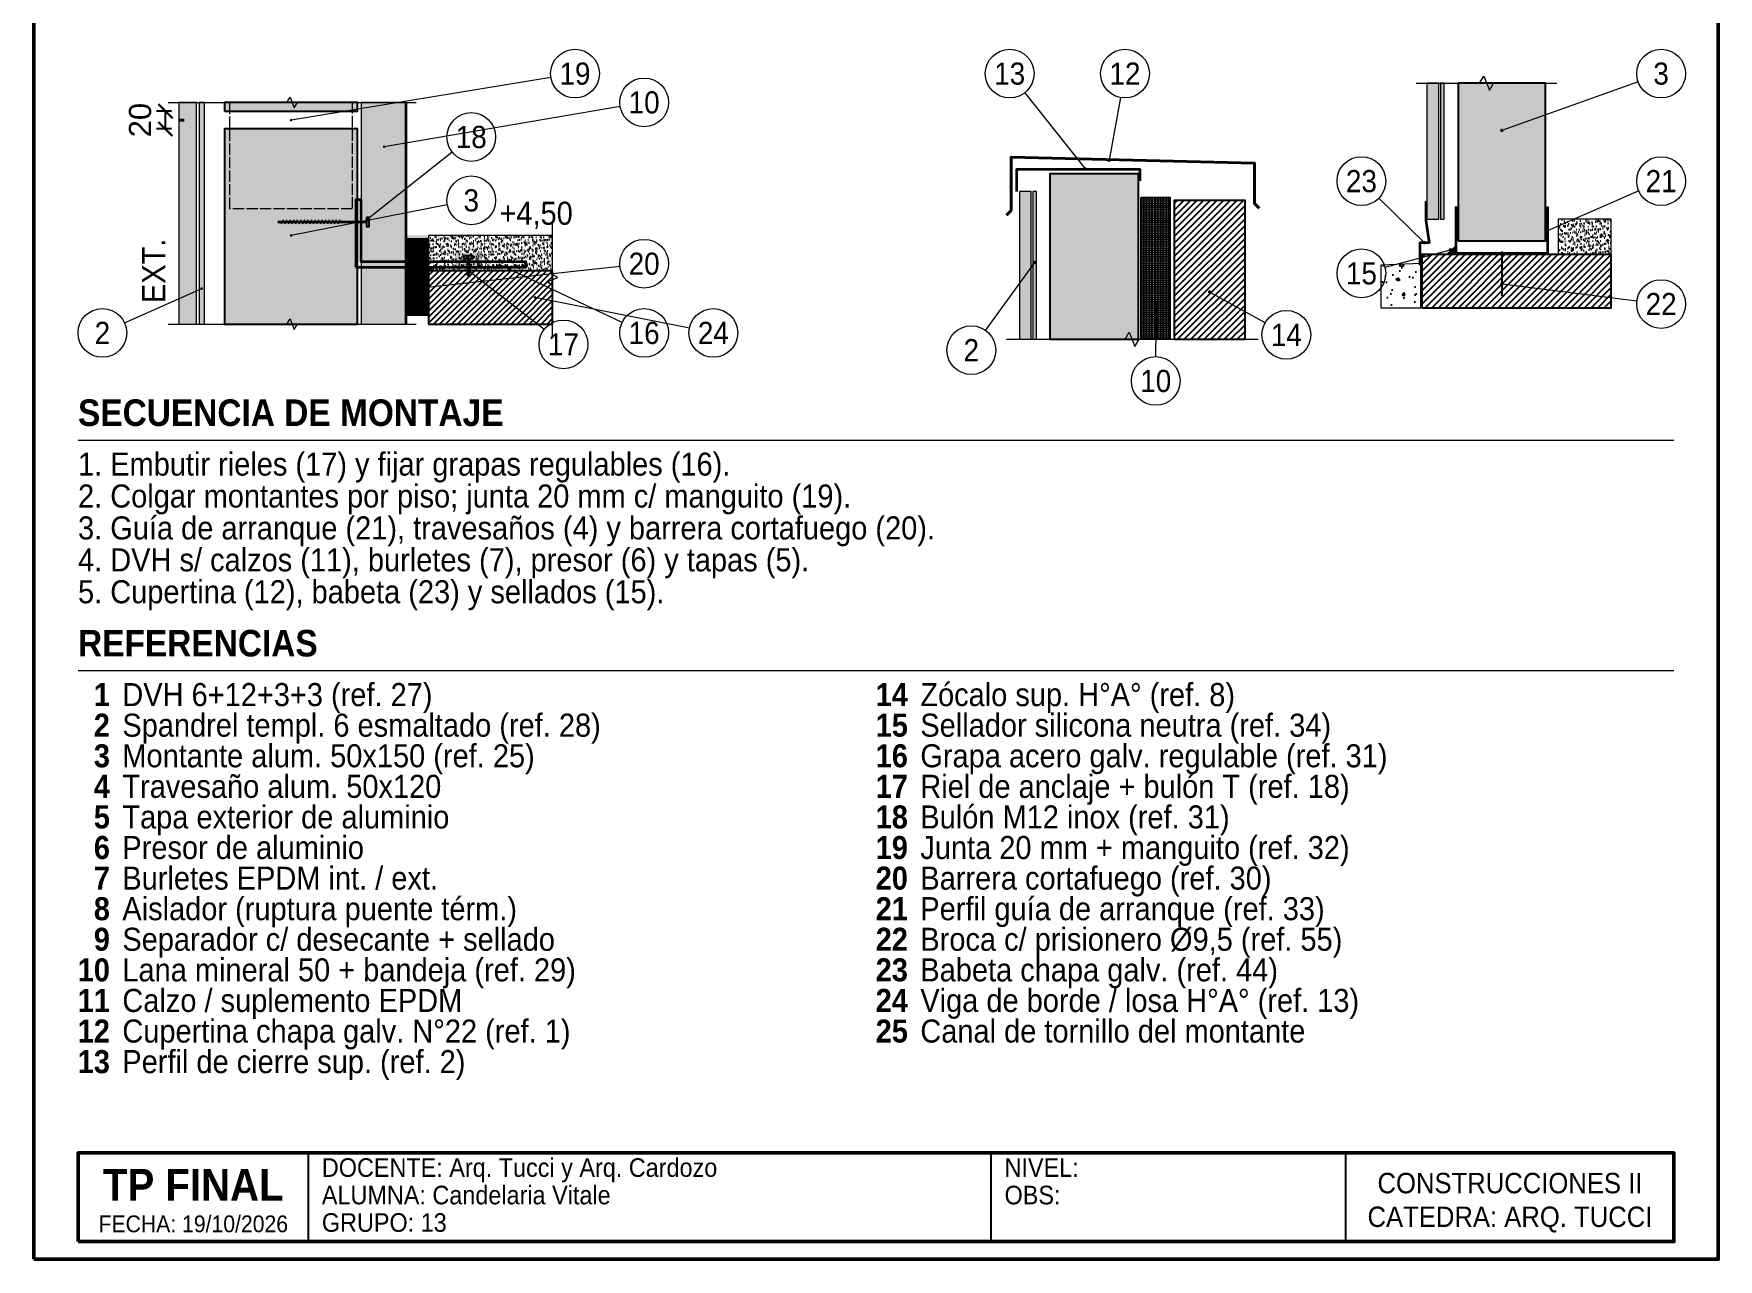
# Model space of a CAD drawing. Header units: millimetres. Extents: x 10 to 200, y 10 to 287.
# Drawn here: x 10 to 200, y 10 to 148.2 of the extents above; entities that cross this region are included whole.
import ezdxf
from ezdxf.enums import TextEntityAlignment as Align

# ---------------------------------------------------------------- set-up
doc = ezdxf.new("R2010")
doc.units = ezdxf.units.MM
doc.linetypes.add('DASHED', pattern=[1.524, 1.27, -0.254])
for name, color, linetype in [('0-MARCO', 7, 'Continuous'), ('1-ACERO', 7, 'Continuous'), ('1-AISLACION', 8, 'Continuous'), ('1-ALUMINIO', 7, 'Continuous'), ('1-CHAPA', 7, 'Continuous'), ('1-CONTORNO', 7, 'Continuous'), ('1-HORMIGON', 8, 'Continuous'), ('1-SELLADOS', 250, 'Continuous'), ('1-TORNILLERIA', 7, 'Continuous'), ('1-VIDRIO', 7, 'Continuous'), ('1-VISTA', 8, 'Continuous'), ('2-COTAS', 7, 'Continuous'), ('3-REFERENCIAS', 7, 'Continuous'), ('3-TEXTOS', 7, 'Continuous'), ('3-TITULOS', 7, 'Continuous')]:
    doc.layers.add(name, color=color, linetype=linetype)
doc.styles.add('ARIAL', font='arial.ttf')
doc.styles.add('ARIAL-NEGRITA', font='arialbd.ttf')
doc.dimstyles.new('CATALOGO', dxfattribs={"dimtxt": 2.5, "dimasz": 1.6, "dimexe": 1, "dimexo": 0.8, "dimgap": 0.6, "dimtad": 1, "dimdec": 0, "dimtxsty": 'ARIAL', "dimblk": 'ARCHTICK', "dimcen": 2.5, "dimclrd": 7, "dimclre": 7, "dimclrt": 7, "dimazin": 3, "dimtfac": 1, "dimtmove": 0, "dimatfit": 3, "dimarcsym": 0})

# ---------------------------------------------------------------- blocks, each defined once
blk = doc.blocks.new('_ARCHTICK')
at = {"color": 0, "linetype": 'ByBlock', "const_width": 0.15}
blk.add_lwpolyline([(-0.5, -0.5), (0.5, 0.5)], dxfattribs=at)

msp = doc.modelspace()

# ---------------------------------------------------------------- hatches: boundary and pattern name
at = {"layer": '1-ACERO'}
h = msp.add_hatch(color=8, dxfattribs=at)
h.dxf.hatch_style = 1
h.paths.add_polyline_path([(57.53, 121.5), (60.53, 121.5), (60.53, 123.5), (57.53, 123.5)])
at = {"layer": '1-AISLACION', "true_color": 0xffffff}
h = msp.add_hatch(color=7, dxfattribs=at)
h.dxf.hatch_style = 1
h.paths.add_polyline_path([(46.93, 115.5), (51.93, 115.5), (51.93, 140.5), (46.93, 140.5)])
at = {"layer": '1-AISLACION'}
h = msp.add_hatch(dxfattribs=at)
h.set_pattern_fill('INSUL', color=8, scale=0.04, angle=90)
h.set_pattern_definition([(90, (-59.4664, -8.5), (-0.381, 0), []), (90, (-59.5934, -8.5), (-0.381, 0), [0.127, -0.127]), (90, (-59.7204, -8.5), (-0.381, 0), [0.127, -0.127])])
h.paths.add_polyline_path([(46.93, 115.5), (51.93, 115.5), (51.93, 140.5), (46.93, 140.5)])
at = {"layer": '1-AISLACION', "true_color": 0xffffff}
h = msp.add_hatch(color=7, dxfattribs=at)
h.dxf.hatch_style = 1
h.paths.add_polyline_path([(134.89, 113.78), (138.22, 113.78), (138.22, 129.78), (134.89, 129.78)])
at = {"layer": '1-AISLACION'}
h = msp.add_hatch(dxfattribs=at)
h.set_pattern_fill('INSUL', color=8, scale=0.033333, angle=90)
h.set_pattern_definition([(90, (-6.71427, -95.55667), (-0.3175, 0), []), (90, (-6.8201, -95.55667), (-0.3175, 0), [0.10583333, -0.10583333]), (90, (-6.92593, -95.55667), (-0.3175, 0), [0.10583333, -0.10583333])])
h.paths.add_polyline_path([(134.89, 113.78), (138.22, 113.78), (138.22, 129.78), (134.89, 129.78)])
h = msp.add_hatch(dxfattribs=at)
h.set_pattern_fill('INSUL', color=8, scale=0.02, angle=90)
h.set_pattern_definition([(90, (-59.4664, -8.5), (-0.1905, 0), []), (90, (-59.5299, -8.5), (-0.1905, 0), [0.0635, -0.0635]), (90, (-59.5934, -8.5), (-0.1905, 0), [0.0635, -0.0635])])
h.paths.add_polyline_path([(52.13, 116.5), (54.53, 116.5), (54.53, 125.1), (52.13, 125.1)])
at = {"layer": '1-ALUMINIO', "true_color": 0xecedef}
h = msp.add_hatch(color=7, dxfattribs=at)
h.dxf.hatch_style = 1
h.paths.add_polyline_path([(167.13, 127.34), (168.47, 127.34), (168.47, 142.67), (167.13, 142.67)])
at = {"layer": '1-ALUMINIO', "true_color": 0xcdd0d4}
h = msp.add_hatch(color=254, dxfattribs=at)
h.dxf.hatch_style = 1
h.paths.add_polyline_path([(170.65, 124.87), (180.52, 124.87), (180.52, 142.67), (170.65, 142.67)])
at = {"layer": '1-ALUMINIO', "true_color": 0xecedef}
h = msp.add_hatch(color=7, dxfattribs=at)
h.dxf.hatch_style = 1
h.paths.add_polyline_path([(26.36, 115.5), (28.36, 115.5), (28.36, 140.5), (26.36, 140.5)])
at = {"layer": '1-ALUMINIO', "true_color": 0xcdd0d4}
h = msp.add_hatch(color=254, dxfattribs=at)
h.dxf.hatch_style = 1
h.paths.add_polyline_path([(31.53, 139.5), (46.53, 139.5), (46.53, 140.5), (31.53, 140.5)])
h = msp.add_hatch(color=254, dxfattribs=at)
h.dxf.hatch_style = 1
h.paths.add_polyline_path([(31.53, 115.5), (46.53, 115.5), (46.53, 137.5), (31.53, 137.5)])
h = msp.add_hatch(color=254, dxfattribs=at)
h.dxf.hatch_style = 1
h.paths.add_polyline_path([(124.62, 113.78), (134.62, 113.78), (134.62, 132.44), (124.62, 132.44)])
at = {"layer": '1-ALUMINIO', "true_color": 0xecedef}
h = msp.add_hatch(color=7, dxfattribs=at)
h.dxf.hatch_style = 1
h.paths.add_polyline_path([(121.17, 113.78), (122.5, 113.78), (122.5, 130.44), (121.17, 130.44)])
at = {"layer": '1-ALUMINIO', "true_color": 0xcdd0d4}
h = msp.add_hatch(color=254, dxfattribs=at)
h.dxf.hatch_style = 1
h.paths.add_polyline_path([(170.32, 123.34), (180.85, 123.34), (180.85, 128.67), (180.65, 128.67), (180.65, 123.54), (170.52, 123.54), (170.52, 128.67), (170.32, 128.67)])
at = {"layer": '1-HORMIGON'}
h = msp.add_hatch(dxfattribs=at)
h.set_pattern_fill('ANSI31', color=8, scale=0.166667)
h.set_pattern_definition([(45, (-6.71427, -95.55667), (-0.3741773, 0.3741773), [])])
h.paths.add_polyline_path([(138.62, 113.78), (146.62, 113.78), (146.62, 129.44), (138.62, 129.44)])
h = msp.add_hatch(dxfattribs=at)
h.set_pattern_fill('AR-SAND', color=8, scale=0.013333)
h.set_pattern_definition([(37.5, (2.58333, -92.66333), (-0.02133375, 0.652551), [0, -0.5147733, 0, -0.5757333, 0, -0.5503333]), (7.5, (2.5833, -92.6633), (0.5993644, 0.9557668), [0, -0.2777067, 0, -0.4639733, 0, -0.1778]), (-32.5, (2.1668, -92.66333), (1.0546565, 0.0019162), [0, -0.1693333, 0, -0.6096, 0, -0.7958667]), (-42.5, (2.1668, -92.6633), (1.0180753, 0.297239), [0, -0.0846667, 0, -0.3996267, 0, -0.4572])])
h.paths.add_polyline_path([(181.92, 123.34), (187.92, 123.34), (187.92, 127.34), (181.92, 127.34)])
h = msp.add_hatch(dxfattribs=at)
h.set_pattern_fill('AR-SAND', color=8, scale=0.0125)
h.set_pattern_definition([(37.5, (-59.4664, -8.5), (-0.0200004, 0.6117665), [0, -0.4826, 0, -0.53975, 0, -0.5159375]), (7.5, (-59.4664, -8.5), (0.561904, 0.8960314), [0, -0.26035, 0, -0.434975, 0, -0.1666875]), (-32.5, (-59.8569, -8.5), (0.9887405, 0.0017965), [0, -0.15875, 0, -0.5715, 0, -0.746125]), (-42.5, (-59.8569, -8.5), (0.9544456, 0.2786617), [0, -0.079375, 0, -0.37465, 0, -0.428625])])
h.paths.add_polyline_path([(54.53, 121.5), (68.53, 121.5), (68.53, 125.5), (54.53, 125.5)])
h = msp.add_hatch(dxfattribs=at)
h.set_pattern_fill('AR-CONC', color=8, scale=0.02)
h.set_pattern_definition([(50, (2.5833, -92.6633), (3.643693, -0.318782), [0.381, -4.191]), (355, (2.5833, -92.6633), (-0.70487, 3.821137), [0.3048, -3.35281]), (100.4514, (2.887, -92.69), (2.938825, 3.502355), [0.3238, -3.561805]), (46.1842, (2.5833, -91.6473), (5.42158, -0.84085), [0.5715, -6.2865]), (96.6356, (3.035, -91.7174), (4.74808, 4.94852), [0.4857, -5.34271]), (351.1842, (2.5833, -91.6473), (4.74808, 4.94852), [0.4572, -5.0292]), (21, (3.0913, -91.9013), (3.032288, -2.045304), [0.381, -4.191]), (326, (3.0913, -91.9013), (1.23604, 3.68376), [0.3048, -3.3528]), (71.4514, (3.344, -92.0718), (4.26833, 1.638455), [0.3238, -3.5618]), (37.5, (2.5833, -92.6633), (0.061772, 1.691101), [0, -3.31216, 0, -3.4036, 0, -3.3655]), (7.5, (2.5833, -92.6633), (1.336393, 2.003611), [0, -1.94056, 0, -3.23596, 0, -1.2827]), (-32.5, (1.4505, -92.6633), (2.711812, -0.114575), [0, -1.27, 0, -3.9624, 0, -5.2578]), (-42.5, (0.9425, -92.6633), (2.962584, 0.50853), [0, -1.651, 0, -2.63144, 0, -3.7338])])
h.paths.add_polyline_path([(161.92, 117.34), (166.45, 117.34), (166.45, 122.34), (161.92, 122.14)])
h = msp.add_hatch(dxfattribs=at)
h.set_pattern_fill('ANSI31', color=8, scale=0.166667)
h.set_pattern_definition([(45, (2.58333, -92.66333), (-0.3741773, 0.3741773), [])])
h.paths.add_polyline_path([(166.58, 117.34), (187.92, 117.34), (187.92, 123.34), (166.58, 123.34)])
h = msp.add_hatch(dxfattribs=at)
h.set_pattern_fill('ANSI31', color=8, scale=0.15)
h.set_pattern_definition([(45, (-59.4664, -8.5), (-0.3367596, 0.3367596), [])])
h.paths.add_polyline_path([(54.53, 115.5), (68.53, 115.5), (68.53, 121.5), (54.53, 121.5)])
at = {"layer": '1-SELLADOS'}
h = msp.add_hatch(color=250, dxfattribs=at)
h.dxf.hatch_style = 1
h.paths.add_polyline_path([(52.13, 125.1), (54.53, 125.1), (54.53, 125.5), (52.13, 125.5)])
h = msp.add_hatch(color=250, dxfattribs=at)
h.dxf.hatch_style = 1
h.paths.add_polyline_path([(170.32, 123.34), (170.32, 124.34), (169.25, 123.34)])
at = {"layer": '1-VIDRIO', "true_color": 0x969696}
h = msp.add_hatch(color=252, dxfattribs=at)
h.dxf.hatch_style = 1
h.paths.add_polyline_path([(168.67, 127.34), (169.07, 127.34), (169.07, 142.67), (168.67, 142.67)])
h = msp.add_hatch(color=252, dxfattribs=at)
h.dxf.hatch_style = 1
h.paths.add_polyline_path([(28.66, 115.5), (29.26, 115.5), (29.26, 140.5), (28.66, 140.5)])
h = msp.add_hatch(color=252, dxfattribs=at)
h.dxf.hatch_style = 1
h.paths.add_polyline_path([(122.7, 113.78), (123.1, 113.78), (123.1, 130.44), (122.7, 130.44)])
at = {"layer": '3-REFERENCIAS'}
h = msp.add_hatch(color=256, dxfattribs=at)
h.dxf.hatch_style = 1
edge = h.paths.add_edge_path()
edge.add_arc((39.03, 138.5), 0.15, 0, 360)
h = msp.add_hatch(color=256, dxfattribs=at)
h.dxf.hatch_style = 1
edge = h.paths.add_edge_path()
edge.add_arc((175.58, 137.34), 0.2, 0, 360)
h = msp.add_hatch(color=256, dxfattribs=at)
h.dxf.hatch_style = 1
edge = h.paths.add_edge_path()
edge.add_arc((49.53, 135.5), 0.15, 0, 360)
h = msp.add_hatch(color=256, dxfattribs=at)
h.dxf.hatch_style = 1
edge = h.paths.add_edge_path()
edge.add_arc((128.62, 132.98), 0.2, 0, 360)
h = msp.add_hatch(color=256, dxfattribs=at)
h.dxf.hatch_style = 1
edge = h.paths.add_edge_path()
edge.add_arc((131.29, 133.98), 0.2, 0, 360)
h = msp.add_hatch(color=256, dxfattribs=at)
h.dxf.hatch_style = 1
edge = h.paths.add_edge_path()
edge.add_arc((39.03, 125.5), 0.15, 0, 360)
h = msp.add_hatch(color=256, dxfattribs=at)
h.dxf.hatch_style = 1
edge = h.paths.add_edge_path()
edge.add_arc((47.23, 127), 0.15, 0, 360)
h = msp.add_hatch(color=256, dxfattribs=at)
h.dxf.hatch_style = 1
edge = h.paths.add_edge_path()
edge.add_arc((180.72, 126), 0.2, 0, 360)
h = msp.add_hatch(color=256, dxfattribs=at)
h.dxf.hatch_style = 1
edge = h.paths.add_edge_path()
edge.add_arc((166.85, 124.67), 0.2, 0, 360)
h = msp.add_hatch(color=256, dxfattribs=at)
h.dxf.hatch_style = 1
edge = h.paths.add_edge_path()
edge.add_arc((169.78, 123.87), 0.2, 0, 360)
h = msp.add_hatch(color=256, dxfattribs=at)
h.dxf.hatch_style = 1
edge = h.paths.add_edge_path()
edge.add_arc((59.03, 121.5), 0.15, 0, 360)
h = msp.add_hatch(color=256, dxfattribs=at)
h.dxf.hatch_style = 1
edge = h.paths.add_edge_path()
edge.add_arc((62.53, 122.2), 0.15, 0, 360)
h = msp.add_hatch(color=256, dxfattribs=at)
h.dxf.hatch_style = 1
edge = h.paths.add_edge_path()
edge.add_arc((122.9, 122.44), 0.2, 0, 360)
h = msp.add_hatch(color=256, dxfattribs=at)
h.dxf.hatch_style = 1
edge = h.paths.add_edge_path()
edge.add_arc((175.58, 120), 0.2, 0, 360)
h = msp.add_hatch(color=256, dxfattribs=at)
h.dxf.hatch_style = 1
edge = h.paths.add_edge_path()
edge.add_arc((28.96, 119.5), 0.15, 0, 360)
h = msp.add_hatch(color=256, dxfattribs=at)
h.dxf.hatch_style = 1
edge = h.paths.add_edge_path()
edge.add_arc((53.33, 119.5), 0.15, 0, 360)
h = msp.add_hatch(color=256, dxfattribs=at)
h.dxf.hatch_style = 1
edge = h.paths.add_edge_path()
edge.add_arc((66.53, 118.5), 0.15, 0, 360)
h = msp.add_hatch(color=256, dxfattribs=at)
h.dxf.hatch_style = 1
edge = h.paths.add_edge_path()
edge.add_arc((136.62, 117.78), 0.2, 0, 360)
h = msp.add_hatch(color=256, dxfattribs=at)
h.dxf.hatch_style = 1
edge = h.paths.add_edge_path()
edge.add_arc((142.62, 119.11), 0.2, 0, 360)

# ---------------------------------------------------------------- linework, layer by layer
at = {"layer": '0-MARCO', "lineweight": 50}
for points in [[(10, 10), (200, 10), (200, 287), (10, 287)], [(15, 12), (195, 12), (195, 22), (15, 22)]]:
    msp.add_lwpolyline(points, close=True, dxfattribs=at)
at = {"layer": '0-MARCO', "lineweight": 25}
for points in [[(41, 12), (41, 22)], [(118, 12), (118, 22)], [(158, 12), (158, 22)]]:
    msp.add_lwpolyline(points, dxfattribs=at)
at = {"layer": '1-ACERO', "lineweight": 35}
msp.add_lwpolyline([(46.33, 121.9), (65.53, 121.9), (65.53, 122.5), (46.93, 122.5), (46.93, 129.5), (46.33, 129.5)], close=True, dxfattribs=at)
at = {"layer": '1-AISLACION', "lineweight": 13}
for points in [[(46.93, 115.5), (51.93, 115.5), (51.93, 140.5), (46.93, 140.5)], [(134.89, 113.78), (138.22, 113.78), (138.22, 129.78), (134.89, 129.78)]]:
    msp.add_lwpolyline(points, close=True, dxfattribs=at)
at = {"layer": '1-AISLACION', "lineweight": 9}
msp.add_lwpolyline([(52.13, 116.5), (54.53, 116.5), (54.53, 125.1), (52.13, 125.1)], close=True, dxfattribs=at)
at = {"layer": '1-ALUMINIO', "lineweight": 13}
for points in [[(167.13, 127.34), (168.47, 127.34), (168.47, 142.67), (167.13, 142.67)], [(26.36, 115.5), (28.36, 115.5), (28.36, 140.5), (26.36, 140.5)], [(121.17, 113.78), (122.5, 113.78), (122.5, 130.44), (121.17, 130.44)]]:
    msp.add_lwpolyline(points, close=True, dxfattribs=at)
at = {"layer": '1-ALUMINIO', "lineweight": 25}
for points in [[(170.65, 124.87), (180.52, 124.87), (180.52, 142.67), (170.65, 142.67)], [(31.53, 139.5), (46.53, 139.5), (46.53, 140.5), (31.53, 140.5)], [(31.53, 115.5), (46.53, 115.5), (46.53, 137.5), (31.53, 137.5)], [(124.62, 113.78), (134.62, 113.78), (134.62, 132.44), (124.62, 132.44)]]:
    msp.add_lwpolyline(points, close=True, dxfattribs=at)
at = {"layer": '1-ALUMINIO', "lineweight": 35}
msp.add_lwpolyline([(120.9, 130.44), (120.9, 132.98), (134.75, 132.98), (134.75, 131.64)], dxfattribs=at)
at = {"layer": '1-ALUMINIO', "lineweight": 18}
msp.add_lwpolyline([(170.32, 123.34), (180.85, 123.34), (180.85, 128.67), (180.65, 128.67), (180.65, 123.54), (170.52, 123.54), (170.52, 128.67), (170.32, 128.67)], close=True, dxfattribs=at)
at = {"layer": '1-CHAPA', "lineweight": 25}
msp.add_lwpolyline([(52.03, 115.5), (52.03, 140.5)], dxfattribs=at)
at = {"layer": '1-CHAPA', "lineweight": 40}
msp.add_lwpolyline([(119.7, 127.78), (120.24, 128.31), (120.24, 134.31), (147.69, 133.64), (147.69, 129.11), (148.22, 128.58)], dxfattribs=at)
at = {"layer": '1-CHAPA', "lineweight": 35}
msp.add_lwpolyline([(167, 129.34), (167, 127.2), (167.38, 124.67), (166.32, 124.67), (166.32, 122.14)], dxfattribs=at)
at = {"layer": '1-CONTORNO', "lineweight": 13}
for points in [[(165.93, 142.67), (173.06, 142.67), (173.54, 143.47), (174.18, 141.87), (174.66, 142.67), (181.78, 142.67)], [(25.16, 140.5), (38.55, 140.5), (38.91, 141.1), (39.39, 139.9), (39.75, 140.5), (53.13, 140.5)], [(68.53, 113.9), (68.53, 119.9), (67.93, 120.26), (69.13, 120.74), (68.53, 121.1), (68.53, 127.1)], [(25.16, 115.5), (38.55, 115.5), (38.91, 116.1), (39.39, 114.9), (39.75, 115.5), (53.13, 115.5)], [(119.7, 113.78), (133.09, 113.78), (133.57, 114.58), (134.21, 112.98), (134.69, 113.78), (148.09, 113.78)]]:
    msp.add_lwpolyline(points, dxfattribs=at)
at = {"layer": '1-HORMIGON', "lineweight": 25}
for points in [[(138.62, 113.78), (146.62, 113.78), (146.62, 129.44), (138.62, 129.44)], [(166.58, 117.34), (187.92, 117.34), (187.92, 123.34), (166.58, 123.34)], [(54.53, 115.5), (68.53, 115.5), (68.53, 121.5), (54.53, 121.5)]]:
    msp.add_lwpolyline(points, close=True, dxfattribs=at)
at = {"layer": '1-HORMIGON', "lineweight": 13}
for points in [[(181.92, 123.34), (187.92, 123.34), (187.92, 127.34), (181.92, 127.34)], [(54.53, 121.5), (68.53, 121.5), (68.53, 125.5), (54.53, 125.5)], [(161.92, 117.34), (166.45, 117.34), (166.45, 122.34), (161.92, 122.14)]]:
    msp.add_lwpolyline(points, close=True, dxfattribs=at)
at = {"layer": '1-SELLADOS', "lineweight": 40}
msp.add_lwpolyline([(26.36, 138.5), (26.96, 138.5)], dxfattribs=at)
at = {"layer": '1-TORNILLERIA', "lineweight": 25}
for points in [[(47.53, 127.5), (47.53, 126.5), (47.83, 126.5), (47.83, 127.5)], [(58.53, 122.9), (59.53, 122.9), (59.53, 123.2), (58.53, 123.2)]]:
    msp.add_lwpolyline(points, close=True, dxfattribs=at)
at = {"layer": '1-TORNILLERIA', "lineweight": 35}
for points in [[(47.53, 127), (37.53, 127)], [(59.03, 122.9), (59.03, 120.9)]]:
    msp.add_lwpolyline(points, dxfattribs=at)
at = {"layer": '1-TORNILLERIA', "lineweight": 9}
for points in [[(38.13, 127.25), (37.93, 126.75)], [(38.53, 127.25), (38.33, 126.75)], [(38.93, 127.25), (38.73, 126.75)], [(39.33, 127.25), (39.13, 126.75)], [(39.73, 127.25), (39.53, 126.75)], [(40.13, 127.25), (39.93, 126.75)], [(40.53, 127.25), (40.33, 126.75)], [(40.93, 127.25), (40.73, 126.75)], [(41.33, 127.25), (41.13, 126.75)], [(41.73, 127.25), (41.53, 126.75)], [(42.13, 127.25), (41.93, 126.75)], [(42.53, 127.25), (42.33, 126.75)], [(42.93, 127.25), (42.73, 126.75)], [(43.33, 127.25), (43.13, 126.75)], [(43.73, 127.25), (43.53, 126.75)], [(44.13, 127.25), (43.93, 126.75)], [(44.53, 127.25), (44.33, 126.75)], [(58.78, 122.3), (59.28, 122.1)], [(58.78, 121.9), (59.28, 121.7)], [(58.78, 121.5), (59.28, 121.3)], [(58.78, 121.1), (59.28, 120.9)]]:
    msp.add_lwpolyline(points, dxfattribs=at)
at = {"layer": '1-TORNILLERIA', "lineweight": 25}
msp.add_lwpolyline([(175.58, 123.67), (175.58, 118.67)], dxfattribs=at)
at = {"layer": '1-VIDRIO', "lineweight": 18}
for points in [[(168.67, 127.34), (169.07, 127.34), (169.07, 142.67), (168.67, 142.67)], [(28.66, 115.5), (29.26, 115.5), (29.26, 140.5), (28.66, 140.5)], [(122.7, 113.78), (123.1, 113.78), (123.1, 130.44), (122.7, 130.44)]]:
    msp.add_lwpolyline(points, close=True, dxfattribs=at)
at = {"layer": '1-VISTA', "linetype": 'DASHED', "lineweight": 13}
msp.add_lwpolyline([(32.13, 128.5), (32.13, 140.5), (45.93, 140.5), (45.93, 128.5), (32.13, 128.5)], dxfattribs=at)
at = {"layer": '3-REFERENCIAS', "lineweight": 9}
for points in [[(68.34, 143.31), (39.03, 138.5)], [(190.96, 142.83), (175.58, 137.34)], [(121.79, 141.59), (128.62, 132.98)], [(132.59, 141.05), (131.29, 133.98)], [(76.14, 140.04), (49.53, 135.5)], [(57.19, 134.89), (47.23, 127)], [(161.72, 129.69), (166.85, 124.67)], [(191.03, 130.51), (180.72, 126)], [(56.65, 128.93), (39.03, 125.5)], [(162.41, 121.92), (169.78, 123.87)], [(76.12, 122), (53.33, 119.5)], [(76.36, 115.67), (62.53, 122.2)], [(117.36, 114.78), (122.9, 122.44)], [(67.58, 114.88), (59.03, 121.5)], [(190.82, 118.09), (175.58, 120)], [(20.26, 115.62), (28.96, 119.5)], [(83.95, 115.04), (66.53, 118.5)], [(148.88, 115.62), (142.62, 119.11)], [(136.57, 111.83), (136.62, 117.78)]]:
    msp.add_lwpolyline(points, dxfattribs=at)
at = {"layer": '3-REFERENCIAS', "lineweight": 18}
for centre in [(71.05, 143.75), (120.08, 143.75), (133.08, 143.75), (193.55, 143.75), (78.85, 140.5), (59.35, 136.6), (159.75, 131.62), (193.55, 131.62), (59.35, 129.45), (78.85, 122.3), (159.75, 121.22), (193.55, 117.75), (17.75, 114.5), (69.75, 113.2), (78.85, 114.5), (86.65, 114.5), (151.28, 114.28), (115.75, 112.55), (136.55, 109.08)]:
    msp.add_circle(centre, 2.75, dxfattribs=at)
at = {"layer": '3-TITULOS', "lineweight": 18}
for points in [[(15, 102.4), (195, 102.4)], [(15, 76.4), (195, 76.4)]]:
    msp.add_lwpolyline(points, dxfattribs=at)

# ---------------------------------------------------------------- texts
at = {"layer": '3-REFERENCIAS', "style": 'ARIAL', "width": 0.9}
for s, p in [('19', (71.05, 143.75)), ('13', (120.08, 143.75)), ('12', (133.08, 143.75)), ('3', (193.55, 143.75)), ('10', (78.85, 140.5)), ('18', (59.35, 136.6)), ('23', (159.75, 131.62)), ('21', (193.55, 131.62)), ('3', (59.35, 129.45)), ('20', (78.85, 122.3)), ('15', (159.75, 121.22)), ('22', (193.55, 117.75)), ('2', (17.75, 114.5)), ('17', (69.75, 113.2)), ('16', (78.85, 114.5)), ('24', (86.65, 114.5)), ('14', (151.28, 114.28)), ('2', (115.75, 112.55)), ('10', (136.55, 109.08))]:
    msp.add_text(s, height=2.5, dxfattribs=at).set_placement(p, align=Align.MIDDLE_CENTER)
at = {"layer": '3-REFERENCIAS', "style": 'ARIAL-NEGRITA', "width": 0.9}
for s, p in [('1', (18.6, 72.4)), ('14', (108.6, 72.4)), ('2', (18.6, 68.95)), ('15', (108.6, 68.95)), ('3', (18.6, 65.5)), ('16', (108.6, 65.5)), ('4', (18.6, 62.05)), ('17', (108.6, 62.05)), ('5', (18.6, 58.6)), ('18', (108.6, 58.6)), ('6', (18.6, 55.15)), ('19', (108.6, 55.15)), ('7', (18.6, 51.7)), ('20', (108.6, 51.7)), ('8', (18.6, 48.25)), ('21', (108.6, 48.25)), ('9', (18.6, 44.8)), ('22', (108.6, 44.8)), ('10', (18.6, 41.35)), ('23', (108.6, 41.35)), ('11', (18.6, 37.9)), ('24', (108.6, 37.9)), ('12', (18.6, 34.45)), ('25', (108.6, 34.45)), ('13', (18.6, 31))]:
    msp.add_text(s, height=2.6, dxfattribs=at).set_placement(p, align=Align.RIGHT)
at = {"layer": '3-TEXTOS', "style": 'ARIAL', "width": 0.9}
for s, p in [('+4,50', (62.53, 126.7)), ('1. Embutir rieles (17) y fijar grapas regulables (16).', (15, 98.4)), ('2. Colgar montantes por piso; junta 20 mm c/ manguito (19).', (15, 94.8)), ('3. Guía de arranque (21), travesaños (4) y barrera cortafuego (20).', (15, 91.2)), ('4. DVH s/ calzos (11), burletes (7), presor (6) y tapas (5).', (15, 87.6)), ('5. Cupertina (12), babeta (23) y sellados (15).', (15, 84)), ('DVH 6+12+3+3 (ref. 27)', (20, 72.4)), ('Zócalo sup. H°A° (ref. 8)', (110, 72.4)), ('Spandrel templ. 6 esmaltado (ref. 28)', (20, 68.95)), ('Sellador silicona neutra (ref. 34)', (110, 68.95)), ('Montante alum. 50x150 (ref. 25)', (20, 65.5)), ('Grapa acero galv. regulable (ref. 31)', (110, 65.5)), ('Travesaño alum. 50x120', (20, 62.05)), ('Riel de anclaje + bulón T (ref. 18)', (110, 62.05)), ('Tapa exterior de aluminio', (20, 58.6)), ('Bulón M12 inox (ref. 31)', (110, 58.6)), ('Presor de aluminio', (20, 55.15)), ('Junta 20 mm + manguito (ref. 32)', (110, 55.15)), ('Burletes EPDM int. / ext.', (20, 51.7)), ('Barrera cortafuego (ref. 30)', (110, 51.7)), ('Aislador (ruptura puente térm.)', (20, 48.25)), ('Perfil guía de arranque (ref. 33)', (110, 48.25)), ('Separador c/ desecante + sellado', (20, 44.8)), ('Broca c/ prisionero Ø9,5 (ref. 55)', (110, 44.8)), ('Lana mineral 50 + bandeja (ref. 29)', (20, 41.35)), ('Babeta chapa galv. (ref. 44)', (110, 41.35)), ('Calzo / suplemento EPDM', (20, 37.9)), ('Viga de borde / losa H°A° (ref. 13)', (110, 37.9)), ('Cupertina chapa galv. N°22 (ref. 1)', (20, 34.45)), ('Canal de tornillo del montante', (110, 34.45)), ('Perfil de cierre sup. (ref. 2)', (20, 31))]:
    msp.add_text(s, height=2.6, dxfattribs=at).set_placement(p)
msp.add_text('EXT.', height=2.6, rotation=90, dxfattribs=at).set_placement((23.53, 121.5), align=Align.MIDDLE_CENTER)
at = {"layer": '3-TITULOS', "width": 0.9}
for s, height, style, p in [('SECUENCIA DE MONTAJE', 3, 'ARIAL-NEGRITA', (15, 104)), ('REFERENCIAS', 3, 'ARIAL-NEGRITA', (15, 78)), ('DOCENTE: Arq. Tucci y Arq. Cardozo', 2.1, 'ARIAL', (42.5, 19.3)), ('NIVEL:', 2.1, 'ARIAL', (119.5, 19.3)), ('ALUMNA: Candelaria Vitale', 2.1, 'ARIAL', (42.5, 16.2)), ('OBS:', 2.1, 'ARIAL', (119.5, 16.2)), ('GRUPO: 13', 2.1, 'ARIAL', (42.5, 13.1))]:
    msp.add_text(s, height=height, dxfattribs=dict(at, style=style)).set_placement(p)
for s, height, style, p in [('TP FINAL', 3.6, 'ARIAL-NEGRITA', (28, 18.4)), ('CONSTRUCCIONES II', 2.3, 'ARIAL', (176.5, 18.6)), ('CATEDRA: ARQ. TUCCI', 2.3, 'ARIAL', (176.5, 14.8)), ('FECHA: 19/10/2026', 1.9, 'ARIAL', (28, 14))]:
    msp.add_text(s, height=height, dxfattribs=dict(at, style=style)).set_placement(p, align=Align.MIDDLE_CENTER)

# ---------------------------------------------------------------- dimensions: what is measured, and where the dimension line sits
at = {"layer": '2-COTAS'}
msp.add_linear_dim(base=(24.86, 137.5), p1=(26.36, 137.5), p2=(26.36, 139.5), angle=90, text='20', dimstyle='CATALOGO', dxfattribs=at).render()

doc.saveas('drawing.dxf')
